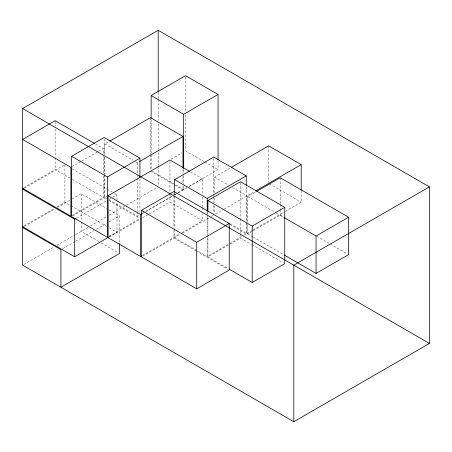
<?xml version="1.0" encoding="UTF-8"?>
<svg xmlns="http://www.w3.org/2000/svg" width="452" height="452" viewBox="0 0 452 452"><rect width="100%" height="100%" fill="white"/><g stroke="black" fill="none" stroke-linecap="round" stroke-linejoin="round"><path stroke-width="0.34" stroke-dasharray="2.26 1.69" d="M23.803 187.62L55.144 169.528L69.811 177.998M24.414 188.105L64.303 165.076M104.864 154.499L104.864 143.951L109.118 141.499M72.077 166.641L81.117 161.42M81.722 161.07L97.994 151.68M98.598 151.33L103.418 148.544L103.418 154.132M23.809 226.034L54.031 208.587M57.048 206.841L64.907 202.304L70.354 205.451M24.431 226.508L54.941 208.897M57.381 207.485L71.416 199.383M72.026 199.033L81.179 193.744L106.734 208.496M135.6 161.697L137.408 162.743L139.233 161.692M72.077 215.491L103.418 197.4L103.418 174.37M72.8 215.909L104.141 197.818L106.57 199.219M104.864 174.896L104.864 197.4L106.689 196.349M171.037 159.194L181.885 152.929M76.484 218.169L106.7 200.722M109.118 199.326L112.141 197.58M112.746 197.23L116.978 194.789L116.978 200.355M23.82 264.443L54.364 246.809M56.771 245.419L75.128 234.82M75.687 234.498L87.959 227.412M90.4 226L106.892 216.48M109.333 215.067L125.825 205.547M126.436 205.197L156.98 187.563M62.76 248.64L74.964 241.594M75.574 241.238L93.88 230.673M96.321 229.26L106.695 223.271M109.135 221.864L119.509 215.875L119.509 243.018M109.085 199.835L137.408 216.186L139.837 214.785M142.267 213.384L143.482 212.683M145.911 211.276L172.037 196.196M174.466 194.795L177.5 193.038M178.111 192.688L182.97 189.885L182.97 185.665M175.856 184.941L183.693 189.467L186.704 187.727M189.117 186.331L218.045 169.63L218.045 160.5M142.482 213.468L144.906 212.067M145.51 211.717L172.184 196.315M174.608 194.919L177.642 193.168M178.246 192.818L186.732 187.919M189.162 186.518L202.496 178.817L202.496 194.202M109.203 236.232L139.335 218.83M109.118 236.904L116.978 232.368L116.978 201.05M109.333 236.989L139.64 219.491M142.674 217.74L148.736 214.242M149.341 213.892L169.952 201.993L202.496 220.779L202.496 213.785M214.429 193.151L214.429 177.15L230.271 167.997M142.482 255.431L179.461 234.079M181.885 232.678L202.496 220.779M142.589 256.199L173.93 238.108L195.818 250.747M174.653 229.3L174.653 237.69L181.975 233.464M182.585 233.113L210.655 216.903M211.265 216.553L213.706 215.146M215.649 214.022L223.57 209.451M224.181 209.095L254.894 191.365M247.696 221.949L247.696 196.563L256.131 191.693M174.653 237.69L207.197 256.482L243.199 235.695M243.809 235.345L246.25 233.933L246.25 222.045M230.096 223.774L246.973 233.514L252.459 230.35M253.069 229.995L284.76 211.7M285.37 211.35L301.213 202.202L301.213 191.066M207.92 235.057L207.92 256.9L229.616 244.374M230.221 244.023L240.464 238.108L251.385 244.413M247.696 224.768L247.696 233.933L252.515 231.147M253.12 230.802L280.24 215.146L283.901 217.259M269.273 183.761L301.213 202.202M204.185 161.63L185.501 150.844L185.501 112.915M204.784 161.98L218.045 169.63M214.429 177.15L228.288 185.15M232.509 187.586L246.973 195.936L246.973 222.384M316.852 236.283L329.666 243.679M330.276 244.035L347.362 253.894M247.696 196.563L275.765 212.768M276.375 213.124L283.698 217.35M190.445 171.862L202.496 178.817M104.864 143.951L133.187 160.307M152.352 171.37L175.257 184.597M150.426 171.093L173.93 184.665M174.534 185.009L182.97 189.885M95.474 143.962L103.418 148.544M247.696 233.933L252.578 236.752M253.188 237.102L283.698 254.719M229.978 224.537L246.25 233.933M251.996 244.764L283.545 262.979M72.173 168.924L106.683 188.846M107.288 189.196L112.136 191.993M114.554 193.388L116.978 194.789M104.864 197.4L106.672 198.445M207.92 256.9L228.554 268.81M72.252 179.404L103.418 197.4M108.994 200.62L139.335 218.135M196.422 251.097L228.04 269.347M109.164 209.903L119.509 215.875M70.964 205.801L106.683 226.424M109.107 227.825L116.978 232.368M98.824 241.509L81.179 231.322L81.179 221.582M101.259 242.916L118.294 252.753M280.24 177.772L280.24 203.863M280.24 204.57L280.24 208.796M280.24 209.502L280.24 215.146M268.669 145.832L268.669 182.715M246.973 223.079L246.973 233.514M246.25 186.382L246.25 221.344M240.464 182.444L240.464 218.378M240.464 219.084L240.464 233.175M240.464 233.882L240.464 238.108M214.429 198.027L214.429 202.897M214.429 205.683L214.429 213.333M213.706 158.505L213.706 193.467M213.706 194.168L213.706 196.264M213.706 196.965L213.706 202.558M213.706 205.355L213.706 213.745M207.92 212.508L207.92 213.915M207.92 216.734L207.92 234.351M207.197 211.728L207.197 213.824M207.197 214.525L207.197 234.803M207.197 237.599L207.197 256.482M202.496 197.004L202.496 206.796M202.496 207.491L202.496 210.988M185.501 77.089L185.501 112.209M183.693 169.799L183.693 172.607M183.693 175.416L183.693 183.845M183.693 186.653L183.693 189.467M182.97 168.788L182.97 173.709M182.97 176.523L182.97 182.851M174.653 192.936L174.653 195.733M174.653 196.434L174.653 228.599M173.93 192.964L173.93 195.078M173.93 195.784L173.93 227.525M173.93 230.35L173.93 238.108M169.952 161.426L169.952 192.902M169.952 193.597L169.952 201.993M158.2 92.344L158.2 98.694M158.2 99.4L158.2 120.56M158.2 124.085L158.2 149.476M158.2 152.296L158.2 165.698M158.2 166.404L158.2 186.151M151.149 119.401L151.149 153.821M151.149 154.522L151.149 169.975M150.426 117.65L150.426 154.217M150.426 154.917L150.426 170.393M139.939 178.495L139.939 212.869M137.408 162.743L137.408 173.992M137.408 174.698L137.408 177.512M137.408 178.212L137.408 211.265M137.408 211.971L137.408 216.186M104.864 157.313L104.864 174.189M104.141 138.883L104.141 154.318M104.141 157.126L104.141 173.963M104.141 174.664L104.141 197.818M103.418 154.827L103.418 173.67M81.179 193.744L81.179 220.887M64.907 164.726L64.907 202.304M55.144 121.373L55.144 126.261M55.144 129.052L55.144 156.968M55.144 157.663L55.144 169.528"/><path stroke-width="0.68" d="M22.6 108.565L158.2 30.278L429.4 186.857L429.4 343.435L293.8 421.722L22.6 265.143L22.6 108.565L429.4 343.435M151.149 117.995L151.149 95.519L185.501 75.687L218.045 94.474L218.045 159.799M71.597 156.273L107.395 176.941L107.395 237.272L71.597 216.604L71.597 156.273L104.141 137.481L139.939 158.149L139.939 177.094M23.809 188.456L22.6 189.151L74.67 219.214L75.879 218.519M109.723 141.148L150.426 117.65L182.97 136.436L182.97 168.082M151.149 95.519L183.693 114.311L218.045 94.474M107.395 176.941L139.939 158.149M23.82 226.864L22.6 227.565L60.93 249.696L60.93 287.274L119.509 253.453L119.509 243.713M139.837 161.341L182.97 136.436M141.877 255.781L140.662 256.482L108.118 237.69L108.118 195.727L169.952 160.031L189.84 171.511M174.653 192.241L174.653 179.653L213.706 157.104L246.25 175.896L246.25 185.687M141.386 210.344L173.93 191.552L229.254 223.491L229.254 270.047L196.71 288.839L141.386 256.9L141.386 210.344L196.71 242.283L229.254 223.491M108.118 195.727L140.662 214.519L141.877 213.819M22.6 226.729L74.67 256.792L108.514 237.255M231.492 167.297L268.669 145.832L301.213 164.624L301.213 190.371M174.653 179.653L207.197 198.439L246.25 175.896M207.92 211.101L207.92 200.53L240.464 181.738L284.76 207.315L284.76 263.68L252.216 282.472L229.158 269.16M255.504 191.01L301.213 164.624M256.736 191.343L280.24 177.772L348.582 217.231L348.582 254.6L316.038 273.392L284.308 255.069M207.92 200.53L252.216 226.102L284.76 207.315M284.308 217.7L316.038 236.023L348.582 217.231M429.4 186.857L293.8 265.143L293.8 421.722M94.863 143.606L55.144 120.678L22.6 139.465L70.874 167.336L70.874 216.186L22.6 188.32M316.038 236.023L316.038 273.392M252.216 226.102L252.216 282.472M207.197 198.439L207.197 211.027M196.71 242.283L196.71 288.839M183.693 114.311L183.693 168.393M158.2 30.278L158.2 91.643M140.662 214.519L140.662 256.482M74.67 219.214L74.67 256.792"/></g></svg>
